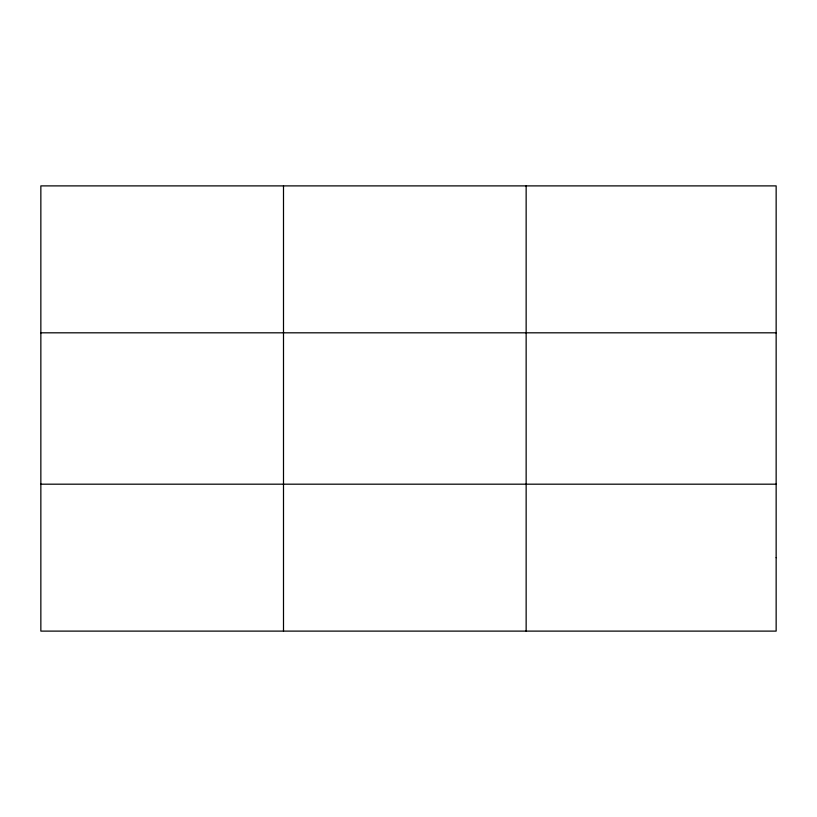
<?xml version="1.0" encoding="UTF-8"?>
<svg xmlns="http://www.w3.org/2000/svg" width="817" height="817" viewBox="0 0 817 817"><rect width="100%" height="100%" fill="white"/><g stroke="black" fill="none" stroke-linecap="round" stroke-linejoin="round"><path stroke-width="1.23" d="M283.499 185.888L283.499 631.112M526.148 185.888L526.148 631.112M40.85 332.815L776.15 332.815M40.85 484.185L776.15 484.185M776.15 557.654L776.15 631.112L40.85 631.112L40.85 185.888L776.15 185.888L776.15 557.654"/></g></svg>
